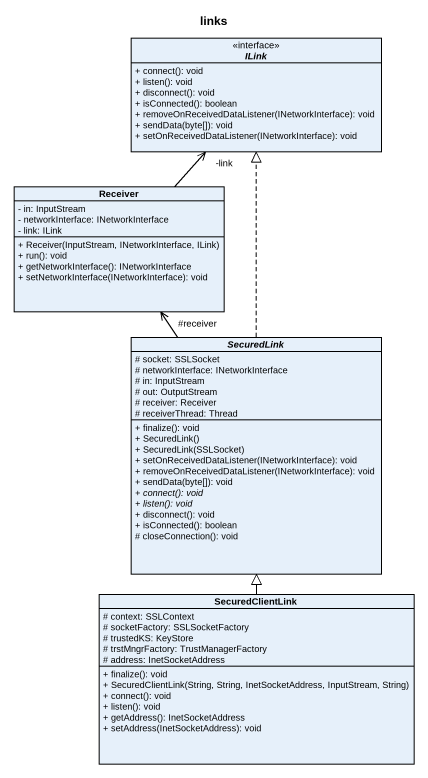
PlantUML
@startuml
title links
hide circle
hide empty members
skinparam classAttributeIconSize 0
interface ILink <<interface>> {
  + connect(): void
  + listen(): void
  + disconnect(): void
  + isConnected(): boolean
  + removeOnReceivedDataListener(INetworkInterface): void
  + sendData(byte[]): void
  + setOnReceivedDataListener(INetworkInterface): void
}
class Receiver {
  - in: InputStream
  - networkInterface: INetworkInterface
  - link: ILink
  + Receiver(InputStream, INetworkInterface, ILink)
  + run(): void
  + getNetworkInterface(): INetworkInterface
  + setNetworkInterface(INetworkInterface): void
}
abstract class SecuredLink {
  # socket: SSLSocket
  # networkInterface: INetworkInterface
  # in: InputStream
  # out: OutputStream
  # receiver: Receiver
  # receiverThread: Thread
  + finalize(): void
  + SecuredLink()
  + SecuredLink(SSLSocket)
  + setOnReceivedDataListener(INetworkInterface): void
  + removeOnReceivedDataListener(INetworkInterface): void
  + sendData(byte[]): void
  {abstract} + connect(): void
  {abstract} + listen(): void
  + disconnect(): void
  + isConnected(): boolean
  # closeConnection(): void
}
class SecuredClientLink {
  # context: SSLContext
  # socketFactory: SSLSocketFactory
  # trustedKS: KeyStore
  # trstMngrFactory: TrustManagerFactory
  # address: InetSocketAddress
  + finalize(): void
  + SecuredClientLink(String, String, InetSocketAddress, InputStream, String)
  + connect(): void
  + listen(): void
  + getAddress(): InetSocketAddress
  + setAddress(InetSocketAddress): void
}
Receiver -up-> "-link" ILink
SecuredLink .up.|> ILink
SecuredLink -up-> "#receiver" Receiver
SecuredClientLink -up-|> SecuredLink
@enduml
